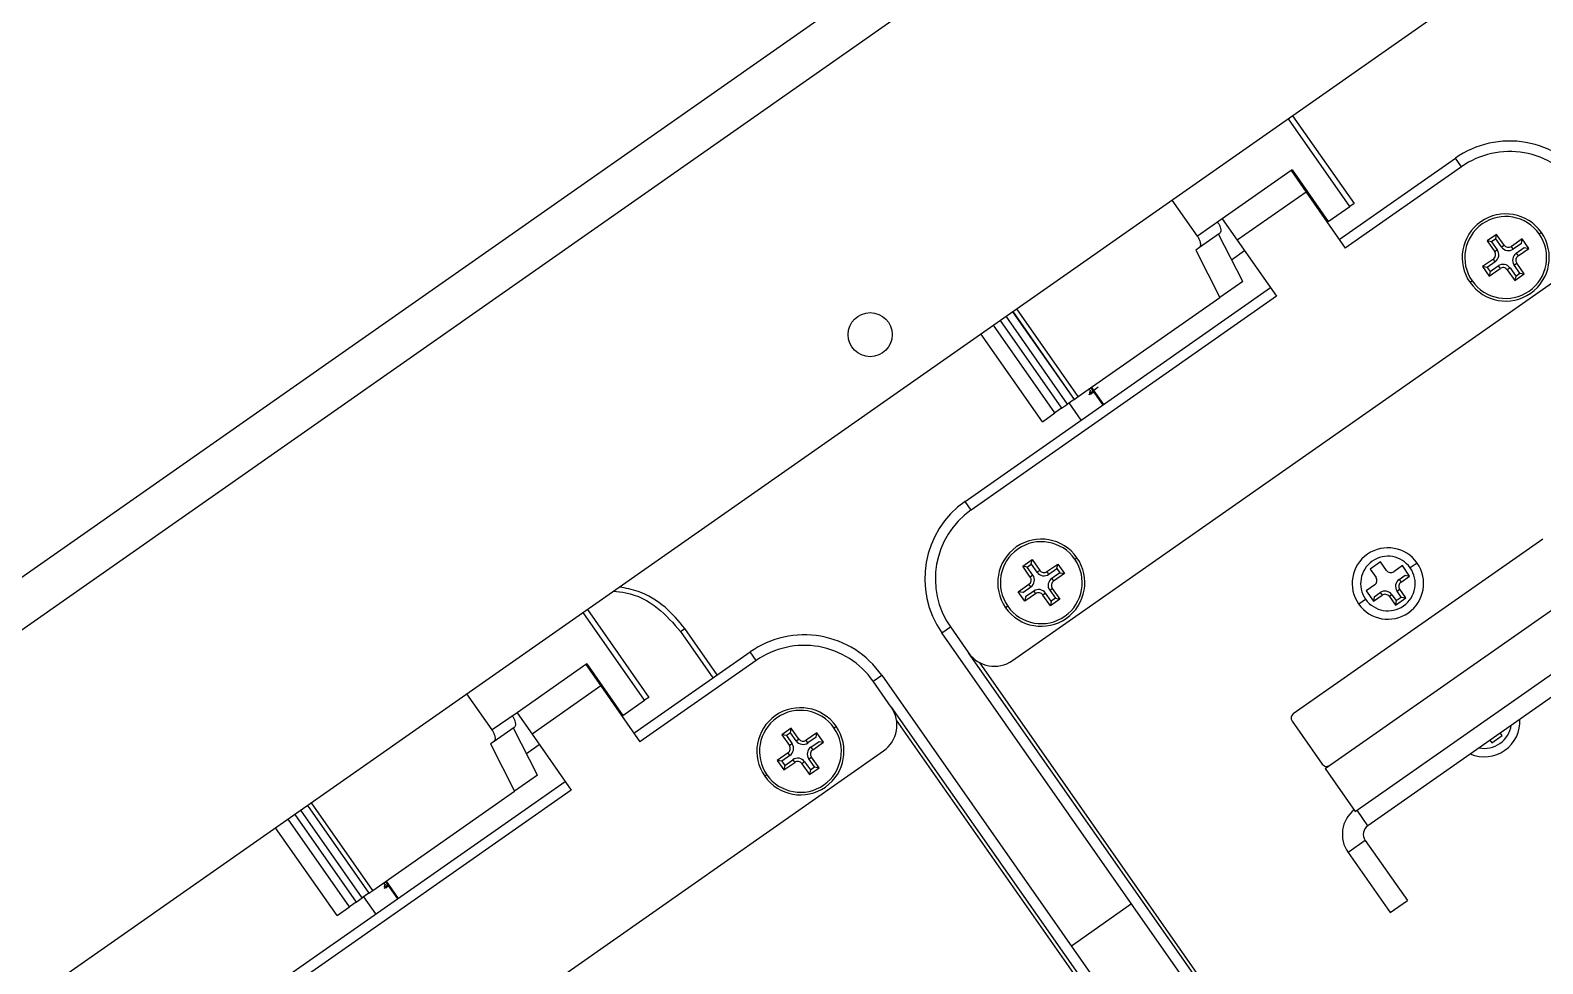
# Model space of a CAD drawing. Header units: millimetres. Extents: x 152904052 to 153933663, y 538271515 to 539240469.
# Drawn here: x 153339726.4 to 153339870.4, y 538937717.1 to 538937806 of the extents above; entities that cross this region are included whole.
import ezdxf

# ---------------------------------------------------------------- set-up
doc = ezdxf.new("R2010")
doc.units = ezdxf.units.MM
doc.layers.add('POWR', color=5, linetype='Continuous')

msp = doc.modelspace()

# ---------------------------------------------------------------- linework, layer by layer
at = {"layer": 'POWR', "color": 7}
for p, q in [((153341393.14, 538938921.54), (153339597.56, 538937664.26)), ((153340475.18, 538938273.76), (153339629.4, 538937681.55)), ((153339955.64, 538937874.21), (153339646.21, 538937657.55)), ((153339852.03, 538937789.21), (153339846.18, 538937797.57)), ((153339846.59, 538937797.85), (153339852.44, 538937789.5)), ((153339851.03, 538937786.07), (153339862.09, 538937793.81)), ((153339862.66, 538937792.99), (153339851.6, 538937785.25)), ((153339862.66, 538937792.99), (153339862.09, 538937793.81)), ((153339846.44, 538937792.62), (153339839.89, 538937788.04)), ((153339846.54, 538937792.69), (153339846.44, 538937792.62)), ((153339846.44, 538937792.62), (153339847.87, 538937790.58)), ((153339846.54, 538937792.69), (153339849.98, 538937787.78)), ((153339846.71, 538937792.45), (153339846.61, 538937792.38)), ((153339846.77, 538937792.36), (153339846.71, 538937792.24)), ((153339847.87, 538937790.58), (153339841.32, 538937785.99)), ((153339847.87, 538937790.58), (153339851.6, 538937785.25)), ((153339837.53, 538937786.38), (153339835.12, 538937789.82)), ((153339849.98, 538937787.78), (153339852.03, 538937789.21)), ((153339852.44, 538937789.5), (153339852.03, 538937789.21)), ((153339839.89, 538937788.04), (153339837.53, 538937786.38)), ((153339839.89, 538937788.04), (153339841.32, 538937785.99)), ((153339849.98, 538937787.78), (153339849.88, 538937787.71)), ((153339839.62, 538937786.63), (153339837.71, 538937785.29)), ((153339841.83, 538937782.07), (153339839.54, 538937786.57)), ((153339841.32, 538937785.99), (153339845.05, 538937780.66)), ((153339866.01, 538937786.55), (153339865.11, 538937785.92)), ((153339865.11, 538937785.92), (153339865.83, 538937784.9)), ((153339865.54, 538937785.85), (153339865.11, 538937785.92)), ((153339865.94, 538937786.12), (153339865.54, 538937785.85)), ((153339865.54, 538937785.85), (153339866.08, 538937785.07)), ((153339865.94, 538937786.12), (153339866.01, 538937786.55)), ((153339866.48, 538937785.35), (153339865.94, 538937786.12)), ((153339866.73, 538937785.53), (153339866.01, 538937786.55)), ((153339866.48, 538937785.35), (153339866.73, 538937785.53)), ((153339868.45, 538937786.12), (153339867.43, 538937785.41)), ((153339868.38, 538937785.69), (153339867.6, 538937785.15)), ((153339868.38, 538937785.69), (153339868.45, 538937786.12)), ((153339869.08, 538937785.22), (153339868.45, 538937786.12)), ((153339870.08, 538937786.59), (153339870.28, 538937786.73)), ((153339819.9, 538937745.96), (153339874.79, 538937784.39)), ((153339837.71, 538937785.29), (153339837.37, 538937785.05)), ((153339837.37, 538937785.05), (153339839.66, 538937780.55)), ((153339840.78, 538937784.14), (153339842.01, 538937785)), ((153339865.71, 538937784.2), (153339864.68, 538937783.48)), ((153339865.88, 538937783.95), (153339865.71, 538937784.2)), ((153339866.08, 538937785.07), (153339865.83, 538937784.9)), ((153339867.6, 538937785.15), (153339867.43, 538937785.41)), ((153339867.88, 538937784.76), (153339868.65, 538937785.3)), ((153339867.88, 538937784.76), (153339868.06, 538937784.5)), ((153339868.06, 538937784.5), (153339869.08, 538937785.22)), ((153339868.65, 538937785.3), (153339869.08, 538937785.22)), ((153339864.68, 538937783.48), (153339865.31, 538937782.58)), ((153339865.11, 538937783.41), (153339864.68, 538937783.48)), ((153339865.88, 538937783.95), (153339865.11, 538937783.41)), ((153339865.11, 538937783.41), (153339865.39, 538937783.01)), ((153339865.31, 538937782.58), (153339866.34, 538937783.3)), ((153339865.39, 538937783.01), (153339865.31, 538937782.58)), ((153339865.39, 538937783.01), (153339866.16, 538937783.55)), ((153339866.16, 538937783.55), (153339866.34, 538937783.3)), ((153339867.29, 538937783.35), (153339867.03, 538937783.18)), ((153339867.03, 538937783.18), (153339867.75, 538937782.15)), ((153339867.29, 538937783.35), (153339867.83, 538937782.58)), ((153339867.68, 538937783.63), (153339867.93, 538937783.81)), ((153339868.22, 538937782.86), (153339867.68, 538937783.63)), ((153339867.75, 538937782.15), (153339868.65, 538937782.78)), ((153339867.83, 538937782.58), (153339868.22, 538937782.86)), ((153339868.65, 538937782.78), (153339867.93, 538937783.81)), ((153339868.22, 538937782.86), (153339868.65, 538937782.78)), ((153339815.4, 538937761.12), (153339844.48, 538937781.48)), ((153339841.83, 538937782.07), (153339839.66, 538937780.55)), ((153339863.69, 538937782.12), (153339863.48, 538937781.97)), ((153339867.83, 538937782.58), (153339867.75, 538937782.15)), ((153339845.05, 538937780.66), (153339815.97, 538937760.3)), ((153339826.16, 538937771.1), (153339839.66, 538937780.55)), ((153339818.72, 538937778.34), (153339824.57, 538937769.99)), ((153339818.73, 538937778.35), (153339824.58, 538937769.99)), ((153339825.15, 538937770.39), (153339819.3, 538937778.75)), ((153339819.92, 538937779.18), (153339825.77, 538937770.83)), ((153339819.93, 538937779.19), (153339825.78, 538937770.83)), ((153339826.16, 538937771.1), (153339820.31, 538937779.45)), ((153339822.75, 538937768.71), (153339816.9, 538937777.07)), ((153339823.95, 538937769.55), (153339818.1, 538937777.91)), ((153339827.11, 538937771.77), (153339827.3, 538937771.76)), ((153339827.36, 538937771.94), (153339828.5, 538937770.3)), ((153339827.4, 538937771.35), (153339827.63, 538937771.55)), ((153339827.42, 538937771.98), (153339828.57, 538937770.35)), ((153339824.57, 538937769.99), (153339823.95, 538937769.55)), ((153339824.58, 538937769.99), (153339824.57, 538937769.99)), ((153339824.58, 538937769.99), (153339825.15, 538937770.39)), ((153339825.77, 538937770.83), (153339825.15, 538937770.39)), ((153339826.45, 538937768.86), (153339825.31, 538937770.5)), ((153339825.78, 538937770.83), (153339825.77, 538937770.83)), ((153339825.78, 538937770.83), (153339826.16, 538937771.1)), ((153339822.75, 538937768.71), (153339823.95, 538937769.55)), ((153339815.97, 538937760.3), (153339815.4, 538937761.12)), ((153339870.41, 538937757.52), (153339846.65, 538937740.89)), ((153339820.88, 538937754.95), (153339821.78, 538937755.58)), ((153339821.7, 538937755.15), (153339821.78, 538937755.58)), ((153339821.78, 538937755.58), (153339822.5, 538937754.55)), ((153339825.84, 538937755.62), (153339826.05, 538937755.76)), ((153339854.95, 538937755.37), (153339853.97, 538937754.68)), ((153339855.52, 538937754.55), (153339854.95, 538937755.37)), ((153339821.31, 538937754.87), (153339820.88, 538937754.95)), ((153339821.59, 538937753.92), (153339820.88, 538937754.95)), ((153339821.31, 538937754.87), (153339821.7, 538937755.15)), ((153339821.85, 538937754.1), (153339821.31, 538937754.87)), ((153339821.85, 538937754.1), (153339821.59, 538937753.92)), ((153339821.7, 538937755.15), (153339822.24, 538937754.38)), ((153339822.24, 538937754.38), (153339822.5, 538937754.55)), ((153339823.19, 538937754.43), (153339824.22, 538937755.15)), ((153339823.37, 538937754.18), (153339823.19, 538937754.43)), ((153339823.37, 538937754.18), (153339824.14, 538937754.72)), ((153339824.42, 538937754.32), (153339823.65, 538937753.78)), ((153339824.85, 538937754.25), (153339823.82, 538937753.53)), ((153339824.14, 538937754.72), (153339824.22, 538937755.15)), ((153339824.14, 538937754.72), (153339824.42, 538937754.32)), ((153339824.22, 538937755.15), (153339824.85, 538937754.25)), ((153339824.42, 538937754.32), (153339824.85, 538937754.25)), ((153339853.97, 538937754.68), (153339854.54, 538937753.86)), ((153339857.04, 538937755), (153339856.22, 538937754.42)), ((153339856.73, 538937753.69), (153339857.3, 538937754.09)), ((153339856.91, 538937753.44), (153339857.73, 538937754.01)), ((153339857.73, 538937754.01), (153339857.04, 538937755)), ((153339857.3, 538937754.09), (153339857.73, 538937754.01)), ((153339858.45, 538937755.25), (153339857.79, 538937754.79)), ((153339820.45, 538937752.51), (153339821.47, 538937753.23)), ((153339821.08, 538937751.61), (153339820.45, 538937752.51)), ((153339820.88, 538937752.44), (153339820.45, 538937752.51)), ((153339820.88, 538937752.44), (153339821.65, 538937752.98)), ((153339821.93, 538937752.58), (153339821.15, 538937752.04)), ((153339821.65, 538937752.98), (153339821.47, 538937753.23)), ((153339821.93, 538937752.58), (153339822.1, 538937752.33)), ((153339823.05, 538937752.38), (153339822.8, 538937752.2)), ((153339823.59, 538937751.61), (153339823.05, 538937752.38)), ((153339823.45, 538937752.66), (153339823.7, 538937752.83)), ((153339823.45, 538937752.66), (153339823.99, 538937751.89)), ((153339823.65, 538937753.78), (153339823.82, 538937753.53)), ((153339823.7, 538937752.83), (153339824.42, 538937751.81)), ((153339849.68, 538937735.69), (153339874.26, 538937752.89)), ((153339854.42, 538937753.16), (153339853.6, 538937752.59)), ((153339853.6, 538937752.59), (153339854.29, 538937751.61)), ((153339854.36, 538937752.03), (153339854.93, 538937752.43)), ((153339854.93, 538937752.43), (153339855.11, 538937752.18)), ((153339856.53, 538937752.57), (153339856.79, 538937752.75)), ((153339856.93, 538937752), (153339856.53, 538937752.57)), ((153339856.73, 538937753.69), (153339856.91, 538937753.44)), ((153339857.36, 538937751.93), (153339856.79, 538937752.75)), ((153339819.45, 538937751.14), (153339819.25, 538937751)), ((153339822.1, 538937752.33), (153339821.08, 538937751.61)), ((153339821.15, 538937752.04), (153339821.08, 538937751.61)), ((153339823.52, 538937751.18), (153339822.8, 538937752.2)), ((153339824.42, 538937751.81), (153339823.52, 538937751.18)), ((153339823.59, 538937751.61), (153339823.52, 538937751.18)), ((153339823.99, 538937751.89), (153339823.59, 538937751.61)), ((153339823.99, 538937751.89), (153339824.42, 538937751.81)), ((153339852.88, 538937751.35), (153339853.53, 538937751.81)), ((153339854.29, 538937751.61), (153339855.11, 538937752.18)), ((153339854.36, 538937752.03), (153339854.29, 538937751.61)), ((153339856.05, 538937752.23), (153339855.8, 538937752.06)), ((153339855.8, 538937752.06), (153339856.38, 538937751.24)), ((153339856.05, 538937752.23), (153339856.45, 538937751.67)), ((153339856.38, 538937751.24), (153339857.36, 538937751.93)), ((153339856.45, 538937751.67), (153339856.38, 538937751.24)), ((153339856.45, 538937751.67), (153339856.93, 538937752)), ((153339856.93, 538937752), (153339857.36, 538937751.93)), ((153339784.86, 538937742.18), (153339779.01, 538937750.53)), ((153339779.42, 538937750.82), (153339785.27, 538937742.46)), ((153339788.29, 538937748.73), (153339788.7, 538937749.01)), ((153339788.29, 538937748.73), (153339791.38, 538937744.31)), ((153339791.79, 538937744.59), (153339788.7, 538937749.01)), ((153339813.19, 538937748.59), (153339814.01, 538937749.16)), ((153339845.88, 538937701.89), (153339813.19, 538937748.59)), ((153339814.01, 538937749.16), (153339815.73, 538937746.7)), ((153339852.55, 538937731.59), (153339877.13, 538937748.8)), ((153339783.86, 538937739.04), (153339794.92, 538937746.78)), ((153339795.49, 538937745.96), (153339794.92, 538937746.78)), ((153339846.7, 538937702.47), (153339815.73, 538937746.7)), ((153339878, 538937747.21), (153339853.75, 538937730.23)), ((153339779.27, 538937745.59), (153339772.72, 538937741)), ((153339779.37, 538937745.66), (153339779.27, 538937745.59)), ((153339779.27, 538937745.59), (153339780.7, 538937743.54)), ((153339779.37, 538937745.66), (153339782.81, 538937740.74)), ((153339779.54, 538937745.41), (153339779.44, 538937745.34)), ((153339779.6, 538937745.33), (153339779.54, 538937745.2)), ((153339795.49, 538937745.96), (153339784.43, 538937738.22)), ((153339816.72, 538937745.8), (153339846.94, 538937702.64)), ((153339806.63, 538937744), (153339807.45, 538937744.57)), ((153339808.35, 538937741.54), (153339806.63, 538937744)), ((153339807.45, 538937744.57), (153339840.15, 538937697.88)), ((153339770.36, 538937739.35), (153339767.95, 538937742.79)), ((153339780.7, 538937743.54), (153339774.15, 538937738.95)), ((153339780.7, 538937743.54), (153339784.43, 538937738.22)), ((153339785.27, 538937742.46), (153339784.86, 538937742.18)), ((153339772.72, 538937741), (153339770.36, 538937739.35)), ((153339772.72, 538937741), (153339774.15, 538937738.95)), ((153339782.81, 538937740.74), (153339784.86, 538937742.18)), ((153339808.35, 538937741.54), (153339839.33, 538937697.31)), ((153339772.45, 538937739.59), (153339770.54, 538937738.25)), ((153339774.66, 538937735.04), (153339772.37, 538937739.54)), ((153339782.81, 538937740.74), (153339782.71, 538937740.68)), ((153339798.84, 538937739.52), (153339797.94, 538937738.89)), ((153339798.77, 538937739.09), (153339798.84, 538937739.52)), ((153339799.56, 538937738.49), (153339798.84, 538937739.52)), ((153339802.91, 538937739.56), (153339803.11, 538937739.7)), ((153339839.08, 538937697.13), (153339808.86, 538937740.3)), ((153339846.53, 538937740.19), (153339849.4, 538937736.1)), ((153339770.54, 538937738.25), (153339770.2, 538937738.02)), ((153339770.2, 538937738.02), (153339772.49, 538937733.52)), ((153339773.61, 538937737.11), (153339774.84, 538937737.97)), ((153339774.15, 538937738.95), (153339777.88, 538937733.63)), ((153339797.94, 538937738.89), (153339798.66, 538937737.86)), ((153339798.37, 538937738.81), (153339797.94, 538937738.89)), ((153339798.77, 538937739.09), (153339798.37, 538937738.81)), ((153339798.37, 538937738.81), (153339798.91, 538937738.04)), ((153339798.91, 538937738.04), (153339798.66, 538937737.86)), ((153339799.31, 538937738.32), (153339798.77, 538937739.09)), ((153339799.31, 538937738.32), (153339799.56, 538937738.49)), ((153339801.28, 538937739.09), (153339800.26, 538937738.37)), ((153339800.43, 538937738.12), (153339800.26, 538937738.37)), ((153339801.2, 538937738.66), (153339800.43, 538937738.12)), ((153339800.71, 538937737.72), (153339801.48, 538937738.26)), ((153339800.89, 538937737.47), (153339801.91, 538937738.19)), ((153339801.2, 538937738.66), (153339801.28, 538937739.09)), ((153339801.91, 538937738.19), (153339801.28, 538937739.09)), ((153339801.48, 538937738.26), (153339801.91, 538937738.19)), ((153339865.38, 538937738.38), (153339865.55, 538937738.13)), ((153339865.55, 538937738.13), (153339866.54, 538937738.82)), ((153339866.54, 538937738.82), (153339866.36, 538937739.07)), ((153339752.73, 538937698.93), (153339807.62, 538937737.36)), ((153339798.54, 538937737.17), (153339797.51, 538937736.45)), ((153339798.71, 538937736.92), (153339797.94, 538937736.38)), ((153339798.71, 538937736.92), (153339798.54, 538937737.17)), ((153339800.51, 538937736.6), (153339800.76, 538937736.77)), ((153339801.05, 538937735.83), (153339800.51, 538937736.6)), ((153339800.71, 538937737.72), (153339800.89, 538937737.47)), ((153339801.48, 538937735.75), (153339800.76, 538937736.77)), ((153339797.51, 538937736.45), (153339798.14, 538937735.55)), ((153339797.94, 538937736.38), (153339797.51, 538937736.45)), ((153339797.94, 538937736.38), (153339798.22, 538937735.98)), ((153339798.14, 538937735.55), (153339799.17, 538937736.27)), ((153339798.22, 538937735.98), (153339798.14, 538937735.55)), ((153339798.22, 538937735.98), (153339798.99, 538937736.52)), ((153339798.99, 538937736.52), (153339799.17, 538937736.27)), ((153339800.11, 538937736.32), (153339799.86, 538937736.14)), ((153339799.86, 538937736.14), (153339800.58, 538937735.12)), ((153339800.11, 538937736.32), (153339800.66, 538937735.55)), ((153339800.58, 538937735.12), (153339801.48, 538937735.75)), ((153339800.66, 538937735.55), (153339800.58, 538937735.12)), ((153339800.66, 538937735.55), (153339801.05, 538937735.83)), ((153339801.05, 538937735.83), (153339801.48, 538937735.75)), ((153339849.68, 538937735.69), (153339852.55, 538937731.59)), ((153339748.23, 538937714.09), (153339777.31, 538937734.45)), ((153339774.66, 538937735.04), (153339772.49, 538937733.52)), ((153339796.52, 538937735.08), (153339796.31, 538937734.94)), ((153339777.88, 538937733.63), (153339748.8, 538937713.27)), ((153339758.99, 538937724.07), (153339753.14, 538937732.42)), ((153339758.99, 538937724.07), (153339772.49, 538937733.52)), ((153339756.78, 538937722.52), (153339750.93, 538937730.87)), ((153339751.55, 538937731.31), (153339757.4, 538937722.96)), ((153339751.56, 538937731.31), (153339757.41, 538937722.96)), ((153339757.98, 538937723.36), (153339752.13, 538937731.71)), ((153339752.75, 538937732.15), (153339758.6, 538937723.8)), ((153339752.76, 538937732.15), (153339758.61, 538937723.8)), ((153339853.75, 538937730.23), (153339852.72, 538937731.71)), ((153339755.58, 538937721.68), (153339749.73, 538937730.03)), ((153339853.5, 538937728.84), (153339851.87, 538937727.69)), ((153339853.5, 538937728.84), (153339857.52, 538937723.11)), ((153339851.87, 538937727.69), (153339855.88, 538937721.96)), ((153339758.6, 538937723.8), (153339757.98, 538937723.36)), ((153339758.61, 538937723.8), (153339758.6, 538937723.8)), ((153339758.61, 538937723.8), (153339758.99, 538937724.07)), ((153339759.94, 538937724.73), (153339760.13, 538937724.73)), ((153339760.23, 538937724.32), (153339760.04, 538937724.24)), ((153339760.19, 538937724.9), (153339761.33, 538937723.26)), ((153339760.23, 538937724.32), (153339760.45, 538937724.52)), ((153339760.25, 538937724.95), (153339761.4, 538937723.31)), ((153339755.58, 538937721.68), (153339756.78, 538937722.52)), ((153339757.4, 538937722.96), (153339756.78, 538937722.52)), ((153339757.41, 538937722.96), (153339757.4, 538937722.96)), ((153339757.41, 538937722.96), (153339757.98, 538937723.36)), ((153339759.28, 538937721.83), (153339758.14, 538937723.47)), ((153339831.25, 538937722.78), (153339825.52, 538937718.77)), ((153339855.88, 538937721.96), (153339857.52, 538937723.11))]:
    msp.add_line(p, q, dxfattribs=at)
msp.add_circle((153339806.35, 538937777), 2.1, dxfattribs=at)
for centre, radius, start, end in [((153339867.25, 538937786.44), 9, 35, 125), ((153339867.25, 538937786.44), 8, 35, 125), ((153339866.88, 538937784.35), 4.15, 35, 215), ((153339866.88, 538937784.35), 3.9, 35, 215), ((153339866.88, 538937784.35), 4.15, 215, 35), ((153339866.88, 538937784.35), 3.9, 215, 35), ((153339867.14, 538937785.81), 0.5, 215, 305), ((153339865.42, 538937784.61), 0.5, 305, 35), ((153339865.42, 538937784.61), 0.807, 305, 35), ((153339867.14, 538937785.81), 0.807, 215, 305), ((153339868.34, 538937784.09), 0.807, 125, 215), ((153339868.34, 538937784.09), 0.5, 125, 215), ((153339866.62, 538937782.89), 0.807, 35, 125), ((153339866.62, 538937782.89), 0.5, 35, 125), ((153339820.56, 538937753.75), 9, 125, 215), ((153339820.56, 538937753.75), 8, 125, 215), ((153339822.65, 538937753.38), 4.15, 35, 215), ((153339822.65, 538937753.38), 3.9, 35, 215), ((153339855.66, 538937753.3), 3.4, 35, 215), ((153339822.65, 538937753.38), 4.15, 215, 35), ((153339822.65, 538937753.38), 3.9, 215, 35), ((153339855.66, 538937753.3), 2.6, 35, 215), ((153339821.19, 538937753.64), 0.5, 305, 35), ((153339821.19, 538937753.64), 0.807, 305, 35), ((153339822.91, 538937754.84), 0.807, 215, 305), ((153339822.91, 538937754.84), 0.5, 215, 305), ((153339855.66, 538937753.3), 3.4, 215, 35), ((153339855.66, 538937753.3), 2.6, 215, 35), ((153339854.13, 538937753.57), 0.5, 305, 35), ((153339855.93, 538937754.83), 0.5, 215, 305), ((153339822.39, 538937751.92), 0.807, 35, 125), ((153339822.39, 538937751.92), 0.5, 35, 125), ((153339824.11, 538937753.12), 0.807, 125, 215), ((153339824.11, 538937753.12), 0.5, 125, 215), ((153339855.39, 538937751.77), 0.807, 35, 125), ((153339857.19, 538937753.03), 0.807, 125, 215), ((153339857.19, 538937753.03), 0.5, 125, 215), ((153339855.39, 538937751.77), 0.5, 35, 125), ((153339800.08, 538937739.41), 9, 35, 125), ((153339800.08, 538937739.41), 8, 35, 125), ((153339818.18, 538937748.42), 3, 215, 305), ((153339799.71, 538937737.32), 4.15, 35, 215), ((153339799.71, 538937737.32), 3.9, 35, 215), ((153339805.9, 538937739.82), 3, 305, 35), ((153339846.94, 538937740.48), 0.5, 125, 215), ((153339799.71, 538937737.32), 4.15, 215, 35), ((153339799.71, 538937737.32), 3.9, 215, 35), ((153339864.84, 538937740.2), 3.4, 246.9657, 3.0343), ((153339864.84, 538937740.2), 2.6, 258.8131, 351.1869), ((153339798.25, 538937737.58), 0.807, 305, 35), ((153339799.97, 538937738.78), 0.807, 215, 305), ((153339799.97, 538937738.78), 0.5, 215, 305), ((153339798.25, 538937737.58), 0.5, 305, 35), ((153339799.45, 538937735.86), 0.807, 35, 125), ((153339801.17, 538937737.06), 0.807, 125, 215), ((153339801.17, 538937737.06), 0.5, 125, 215), ((153339799.45, 538937735.86), 0.5, 35, 125), ((153339849.81, 538937736.38), 0.5, 215, 305), ((153339854.32, 538937729.41), 3, 128.8226, 215), ((153339854.32, 538937729.41), 1, 125, 215)]:
    msp.add_arc(centre, radius, start, end, dxfattribs=at)
for points, knots in [([(153339839.44, 538937787.72), (153339839.49, 538937787.64), (153339839.59, 538937787.48), (153339839.7, 538937787.22), (153339839.75, 538937786.97), (153339839.73, 538937786.75), (153339839.66, 538937786.67), (153339839.62, 538937786.63)], [0, 0, 0, 0, 0.174736, 0.363548, 0.559692, 0.78787, 1, 1, 1, 1]), ([(153339837.71, 538937785.29), (153339837.75, 538937785.34), (153339837.85, 538937785.45), (153339837.83, 538937785.77), (153339837.71, 538937786.1), (153339837.59, 538937786.29), (153339837.53, 538937786.38)], [0, 0, 0, 0, 0.273241, 0.566326, 0.792171, 1, 1, 1, 1]), ([(153339827.4, 538937771.35), (153339827.32, 538937771.32), (153339827.16, 538937771.24), (153339827.23, 538937771.33), (153339827.5, 538937771.59), (153339827.87, 538937771.88), (153339828.06, 538937772.03)], [0, 0, 0, 0, 0.2408483, 0.4765718, 0.7214915, 1, 1, 1, 1]), ([(153339827.35, 538937771.7), (153339827.32, 538937771.63), (153339827.28, 538937771.49), (153339827.23, 538937771.36), (153339827.2, 538937771.29)], [0, 0, 0, 0, 0.499894, 1, 1, 1, 1]), ([(153339827.31, 538937771.77), (153339827.3, 538937771.77), (153339827.28, 538937771.76), (153339827.29, 538937771.78), (153339827.31, 538937771.79)], [0, 0, 0, 0, 0.234258, 1, 1, 1, 1]), ([(153339827.64, 538937771.53), (153339827.64, 538937771.52), (153339827.61, 538937771.5), (153339827.52, 538937771.44), (153339827.45, 538937771.39), (153339827.4, 538937771.35)], [0, 0, 0, 0, 0.063595, 0.275437, 1, 1, 1, 1]), ([(153339781.91, 538937752.56), (153339782.3, 538937752.53), (153339783.81, 538937752.4), (153339786.19, 538937751.15), (153339787.61, 538937749.51), (153339788.29, 538937748.73)], [0, 0, 0, 0, 0.153671, 0.593318, 1, 1, 1, 1]), ([(153339788.7, 538937749.01), (153339788.11, 538937749.72), (153339786.87, 538937751.19), (153339784.66, 538937752.56), (153339783.08, 538937752.85), (153339782.48, 538937752.96)], [0, 0, 0, 0, 0.365744, 0.75946, 1, 1, 1, 1]), ([(153339772.27, 538937740.69), (153339772.32, 538937740.61), (153339772.42, 538937740.45), (153339772.53, 538937740.19), (153339772.58, 538937739.93), (153339772.56, 538937739.71), (153339772.49, 538937739.63), (153339772.45, 538937739.59)], [0, 0, 0, 0, 0.174736, 0.363548, 0.559692, 0.78787, 1, 1, 1, 1]), ([(153339770.54, 538937738.25), (153339770.58, 538937738.31), (153339770.68, 538937738.42), (153339770.66, 538937738.73), (153339770.54, 538937739.06), (153339770.42, 538937739.26), (153339770.36, 538937739.35)], [0, 0, 0, 0, 0.273241, 0.566326, 0.792171, 1, 1, 1, 1]), ([(153339760.18, 538937724.66), (153339760.15, 538937724.6), (153339760.11, 538937724.46), (153339760.06, 538937724.32), (153339760.03, 538937724.26)], [0, 0, 0, 0, 0.499894, 1, 1, 1, 1]), ([(153339760.06, 538937724.28), (153339760.06, 538937724.29), (153339760.07, 538937724.32), (153339760.21, 538937724.45), (153339760.38, 538937724.59), (153339760.4, 538937724.6)], [0, 0, 0, 0, 0.347668, 0.949092, 1, 1, 1, 1]), ([(153339760.14, 538937724.74), (153339760.13, 538937724.73), (153339760.11, 538937724.73), (153339760.12, 538937724.75), (153339760.14, 538937724.76)], [0, 0, 0, 0, 0.234258, 1, 1, 1, 1]), ([(153339760.47, 538937724.49), (153339760.47, 538937724.49), (153339760.44, 538937724.47), (153339760.35, 538937724.41), (153339760.28, 538937724.36), (153339760.23, 538937724.32)], [0, 0, 0, 0, 0.063595, 0.275437, 1, 1, 1, 1])]:
    msp.add_open_spline(points, degree=3, knots=knots, dxfattribs=at)

doc.saveas('drawing.dxf')
